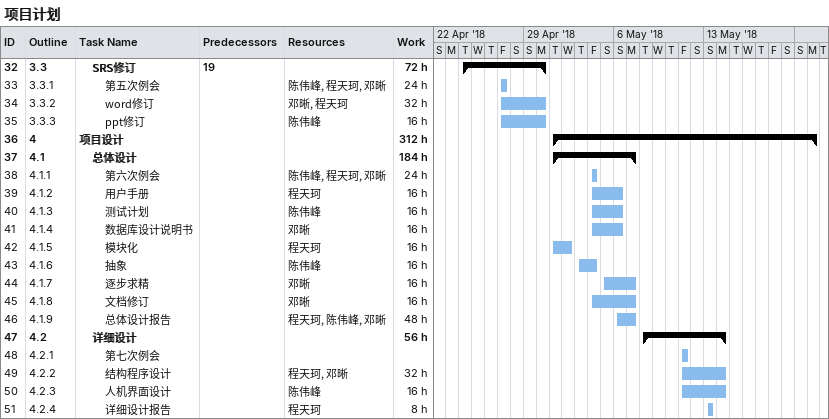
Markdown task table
项目计划

| ID | WBS | Task | Start | Finish | Predecessors | Resources | Work (h) |
|---|---|---|---|---|---|---|---|
| 32 | 3.3 | **SRS修订** | 2018-04-24 | 2018-04-30 | 19 |  | 72 |
| 33 | 3.3.1 | 第五次例会 | 2018-04-27 | 2018-04-27 |  | 陈伟峰, 程天珂, 邓晰 | 24 |
| 34 | 3.3.2 | word修订 | 2018-04-27 | 2018-04-30 |  | 邓晰, 程天珂 | 32 |
| 35 | 3.3.3 | ppt修订 | 2018-04-27 | 2018-04-30 |  | 陈伟峰 | 16 |
| 36 | 4 | **项目设计** | 2018-05-01 | 2018-05-21 |  |  | 312 |
| 37 | 4.1 | **总体设计** | 2018-05-01 | 2018-05-07 |  |  | 184 |
| 38 | 4.1.1 | 第六次例会 | 2018-05-04 | 2018-05-04 |  | 陈伟峰, 程天珂, 邓晰 | 24 |
| 39 | 4.1.2 | 用户手册 | 2018-05-04 | 2018-05-06 |  | 程天珂 | 16 |
| 40 | 4.1.3 | 测试计划 | 2018-05-04 | 2018-05-06 |  | 陈伟峰 | 16 |
| 41 | 4.1.4 | 数据库设计说明书 | 2018-05-04 | 2018-05-06 |  | 邓晰 | 16 |
| 42 | 4.1.5 | 模块化 | 2018-05-01 | 2018-05-02 |  | 程天珂 | 16 |
| 43 | 4.1.6 | 抽象 | 2018-05-03 | 2018-05-04 |  | 陈伟峰 | 16 |
| 44 | 4.1.7 | 逐步求精 | 2018-05-05 | 2018-05-07 |  | 邓晰 | 16 |
| 45 | 4.1.8 | 文档修订 | 2018-05-04 | 2018-05-07 |  | 邓晰 | 16 |
| 46 | 4.1.9 | 总体设计报告 | 2018-05-06 | 2018-05-07 |  | 程天珂, 陈伟峰, 邓晰 | 48 |
| 47 | 4.2 | **详细设计** | 2018-05-08 | 2018-05-14 |  |  | 56 |
| 48 | 4.2.1 | 第七次例会 | 2018-05-11 | 2018-05-11 |  |  |  |
| 49 | 4.2.2 | 结构程序设计 | 2018-05-11 | 2018-05-14 |  | 程天珂, 邓晰 | 32 |
| 50 | 4.2.3 | 人机界面设计 | 2018-05-11 | 2018-05-14 |  | 陈伟峰 | 16 |
| 51 | 4.2.4 | 详细设计报告 | 2018-05-13 | 2018-05-13 |  | 程天珂 | 8 |
